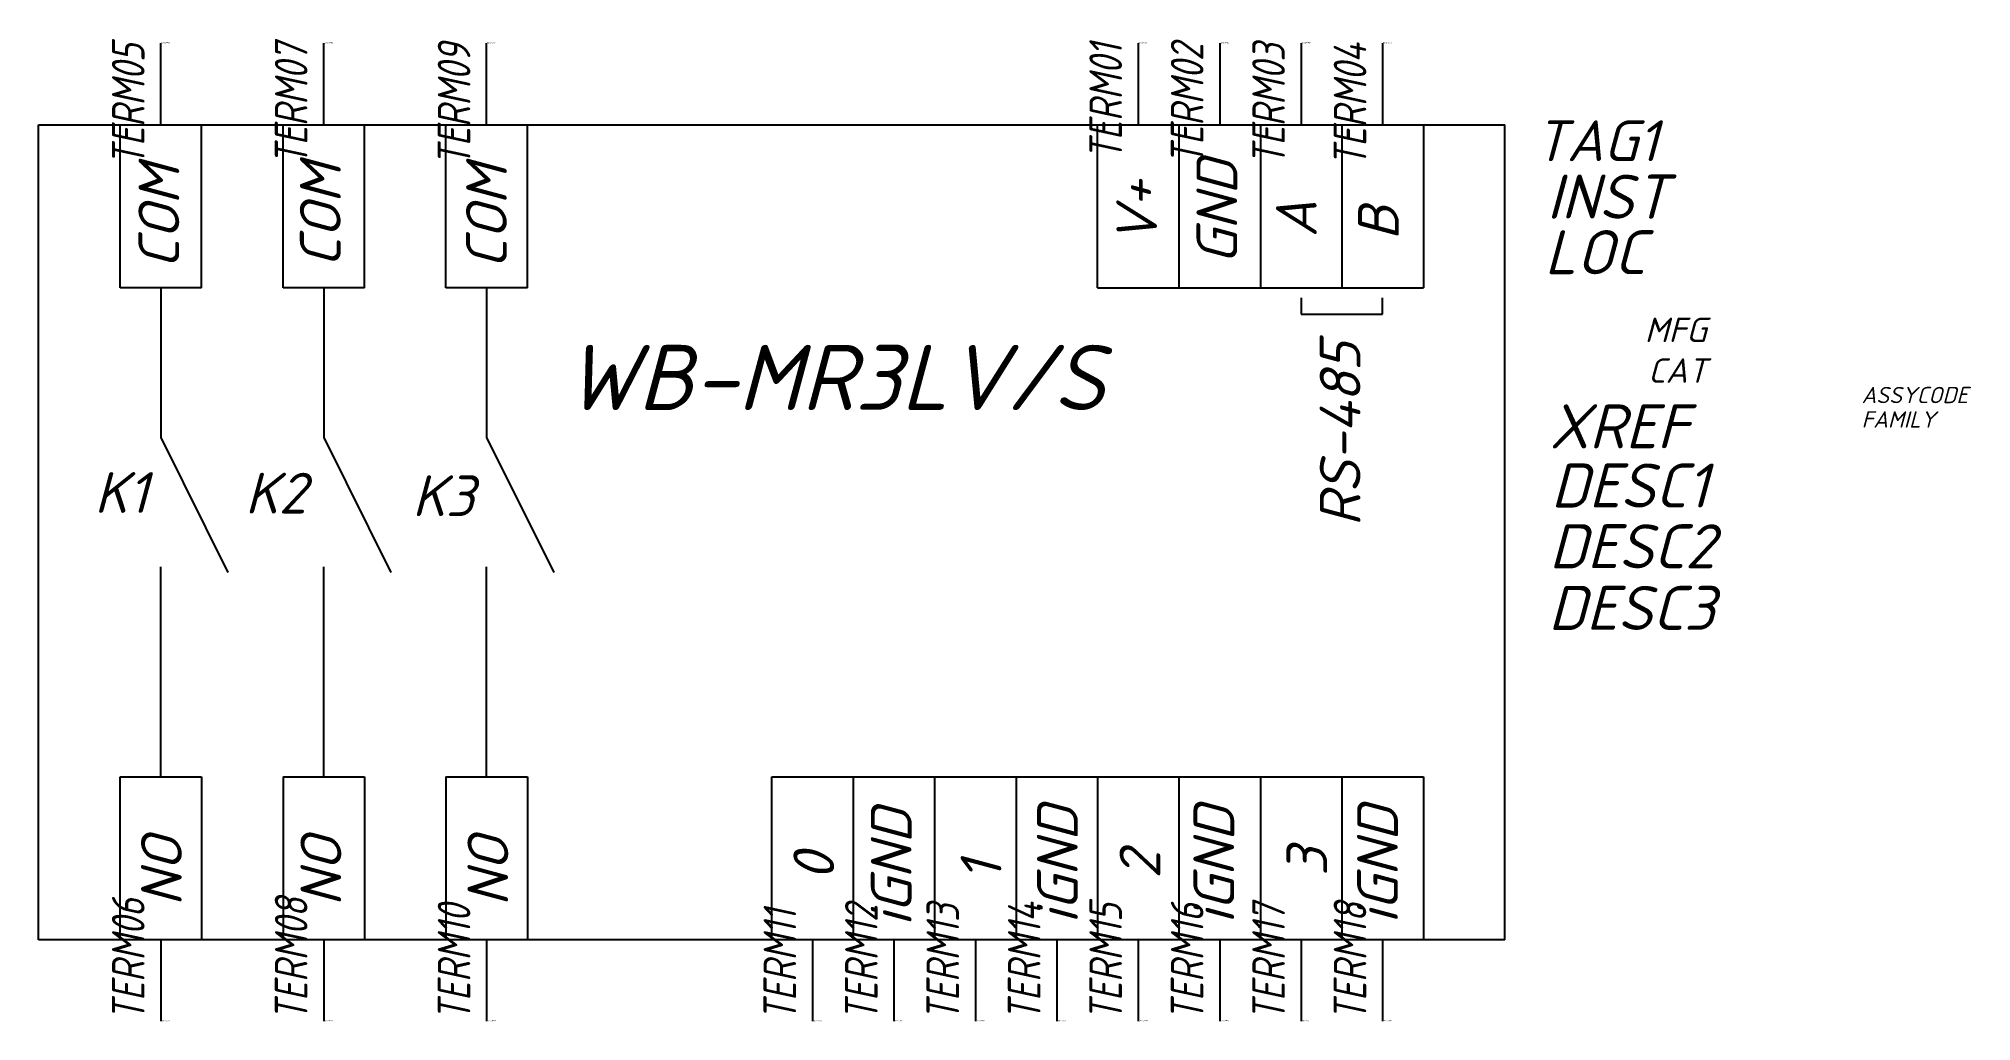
# Model space of a CAD drawing. Header units: millimetres. Extents: x -8 to 111, y -60 to 0.
import ezdxf
from ezdxf.enums import TextEntityAlignment as Align

# ---------------------------------------------------------------- set-up
doc = ezdxf.new("R2010")
doc.units = ezdxf.units.MM
doc.header["$LTSCALE"] = 6
doc.styles.add('WD_IEC', font='isocpeui.ttf', dxfattribs={"height": 2.5})
doc.styles.add('текст', font='isocpeui.ttf')

msp = doc.modelspace()

# ---------------------------------------------------------------- linework, layer by layer
for p, q in [((0, -5), (0, 0)), ((10, -5), (10, 0)), ((20, -5), (20, 0)), ((60, 0), (60, -5)), ((65, 0), (65, -5)), ((70, 0), (70, -5)), ((75, 0), (75, -5)), ((-7.5, -5), (82.5, -5)), ((-7.5, -55), (-7.5, -5)), ((-2.5, -15), (-2.5, -5)), ((2.5, -15), (2.5, -5)), ((7.5, -15), (7.5, -5)), ((12.5, -15), (12.5, -5)), ((17.5, -15), (17.5, -5)), ((22.5, -15), (22.5, -5)), ((57.5, -15), (57.5, -5)), ((62.5, -5), (62.5, -15)), ((67.5, -5), (67.5, -15)), ((72.5, -5), (72.5, -15)), ((77.5, -5), (77.5, -15)), ((82.5, -55), (82.5, -5)), ((2.5, -15), (-2.5, -15)), ((0, -15), (0, -24.18)), ((12.5, -15), (7.5, -15)), ((10, -15), (10, -24.18)), ((22.5, -15), (17.5, -15)), ((20, -15), (20, -24.18)), ((57.5, -15), (62.5, -15)), ((62.5, -15), (67.5, -15)), ((67.5, -15), (72.5, -15)), ((72.5, -15), (77.5, -15)), ((70, -15.62), (70, -16.62)), ((75, -16.62), (75, -15.62)), ((70, -16.62), (75, -16.62)), ((0, -24.18), (4.12, -32.46)), ((10, -24.18), (14.12, -32.46)), ((20, -24.18), (24.12, -32.46)), ((0, -45), (0, -32.11)), ((10, -45), (10, -32.11)), ((20, -45), (20, -32.11)), ((-2.5, -45), (2.5, -45)), ((-2.5, -55), (-2.5, -45)), ((2.5, -45), (2.5, -55)), ((7.5, -45), (12.5, -45)), ((7.5, -45), (7.5, -55)), ((12.5, -45), (12.5, -55)), ((17.5, -45), (22.5, -45)), ((17.5, -45), (17.5, -55)), ((22.5, -45), (22.5, -55)), ((37.5, -45), (42.5, -45)), ((37.5, -55), (37.5, -45)), ((42.5, -45), (47.5, -45)), ((42.5, -45), (42.5, -55)), ((47.5, -45), (52.5, -45)), ((47.5, -45), (47.5, -55)), ((52.5, -45), (57.5, -45)), ((52.5, -45), (52.5, -55)), ((57.5, -45), (62.5, -45)), ((57.5, -45), (57.5, -55)), ((62.5, -45), (67.5, -45)), ((62.5, -45), (62.5, -55)), ((67.5, -45), (72.5, -45)), ((67.5, -45), (67.5, -55)), ((72.5, -45), (77.5, -45)), ((72.5, -45), (72.5, -55)), ((77.5, -45), (77.5, -55)), ((82.5, -55), (-7.5, -55)), ((0, -55), (0, -60)), ((10, -55), (10, -60)), ((20, -55), (20, -60)), ((40, -55), (40, -60)), ((45, -55), (45, -60)), ((50, -55), (50, -60)), ((55, -55), (55, -60)), ((60, -55), (60, -60)), ((65, -55), (65, -60)), ((70, -55), (70, -60)), ((75, -55), (75, -60))]:
    msp.add_line(p, q)

# ---------------------------------------------------------------- texts
at = {"style": 'текст'}
for s, p in [('COM', (1.13, -13.84)), ('COM', (11.04, -13.75)), ('COM', (21.24, -13.84)), ('GND', (66.08, -13.56)), ('V+', (61.15, -12.36)), ('A', (70.95, -11.91)), ('B', (75.99, -12.09)), ('RS-485', (73.64, -29.65)), ('iGND', (46.09, -54.16)), ('iGND', (56.29, -54.01)), ('iGND', (65.89, -54.01)), ('iGND', (75.94, -54.01)), ('NO', (1.29, -52.94)), ('NO', (11.08, -52.94)), ('NO', (21.33, -52.94)), ('0', (41.33, -51.36)), ('2', (61.35, -51.25)), ('3', (71.6, -51.09)), ('1', (51.6, -51.4))]:
    msp.add_text(s, height=2.5, rotation=90, dxfattribs=at).set_placement(p)
for s, height, p in [('WB-MR3LV/S', 4, (24.8, -22.5)), ('K1', 2.5, (-4.09, -28.81)), ('K2', 2.5, (5.16, -28.85)), ('K3', 2.5, (15.42, -29.01))]:
    msp.add_text(s, height=height, dxfattribs=at).set_placement(p)
at = {"style": 'WD_IEC', "width": 0.8}
for tag, p in [('TERM05', (-1, 0)), ('TERM07', (9, 0)), ('TERM09', (19, 0)), ('TERM01', (59, 0)), ('TERM02', (64, 0)), ('TERM03', (69, 0)), ('TERM04', (74, 0))]:
    msp.add_attdef(tag, text='', height=2, rotation=90, dxfattribs=at).set_placement(p, align=Align.RIGHT)
at = {"style": 'WD_IEC', "flags": 1}
for tag, p, height in [('X2TERM05', (0, 0), 0.08), ('X2TERM08', (10, 0), 0.08), ('X2TERM11', (20, 0), 0.08), ('X2TERM01', (60, 0), 0.08), ('X2TERM02', (65, 0), 0.08), ('X2TERM03', (70, 0), 0.08), ('X2TERM04', (75, 0), 0.08), ('X2LINK', (0, -5), 0.01), ('ASSYCODE', (104.4, -22.08), 1), ('FAMILY', (104.4, -23.58), 1), ('X8TERM06', (0, -60), 0.08), ('X8TERM09', (10, -60), 0.08), ('X8TERM12', (20, -60), 0.08), ('X8TERM14', (40, -60), 0.08), ('X8TERM15', (45, -60), 0.08), ('X8TERM16', (50, -60), 0.08), ('X8TERM17', (55, -60), 0.08), ('X8TERM18', (60, -60), 0.08), ('X8TERM19', (65, -60), 0.08), ('X8TERM20', (70, -60), 0.08), ('X8TERM21', (75, -60), 0.08)]:
    msp.add_attdef(tag, p, '', height=height, dxfattribs=at)
at = {"style": 'WD_IEC'}
msp.add_attdef('TAG1', (84.33, -7.23), 'A', height=2.5, dxfattribs=at)
for tag, p in [('INST', (92.53, -10.76)), ('LOC', (91.14, -14.17)), ('XREF', (93.77, -24.85)), ('DESC1', (95.01, -28.48)), ('DESC2', (95.4, -32.21)), ('DESC3', (95.4, -35.99))]:
    msp.add_attdef(tag, text='', height=2.7, dxfattribs=at).set_placement(p, align=Align.RIGHT)
at = {"style": 'WD_IEC', "flags": 9}
for tag, text, p in [('MFG', 'Wiren Board', (94.9, -18.33)), ('CAT', 'WB-MR3LV-S', (94.9, -20.83))]:
    msp.add_attdef(tag, text=text, height=1.5, dxfattribs=at).set_placement(p, align=Align.RIGHT)
at = {"style": 'WD_IEC', "width": 0.8}
for tag, p in [('TERM08', (9, -60)), ('TERM06', (-1, -60)), ('TERM10', (19, -60)), ('TERM11', (39, -60)), ('TERM12', (44, -60)), ('TERM13', (49, -60)), ('TERM14', (54, -60)), ('TERM15', (59, -60)), ('TERM16', (64, -60)), ('TERM17', (69, -60)), ('TERM18', (74, -60))]:
    msp.add_attdef(tag, p, '', height=2, rotation=90, dxfattribs=at)

doc.saveas('drawing.dxf')
